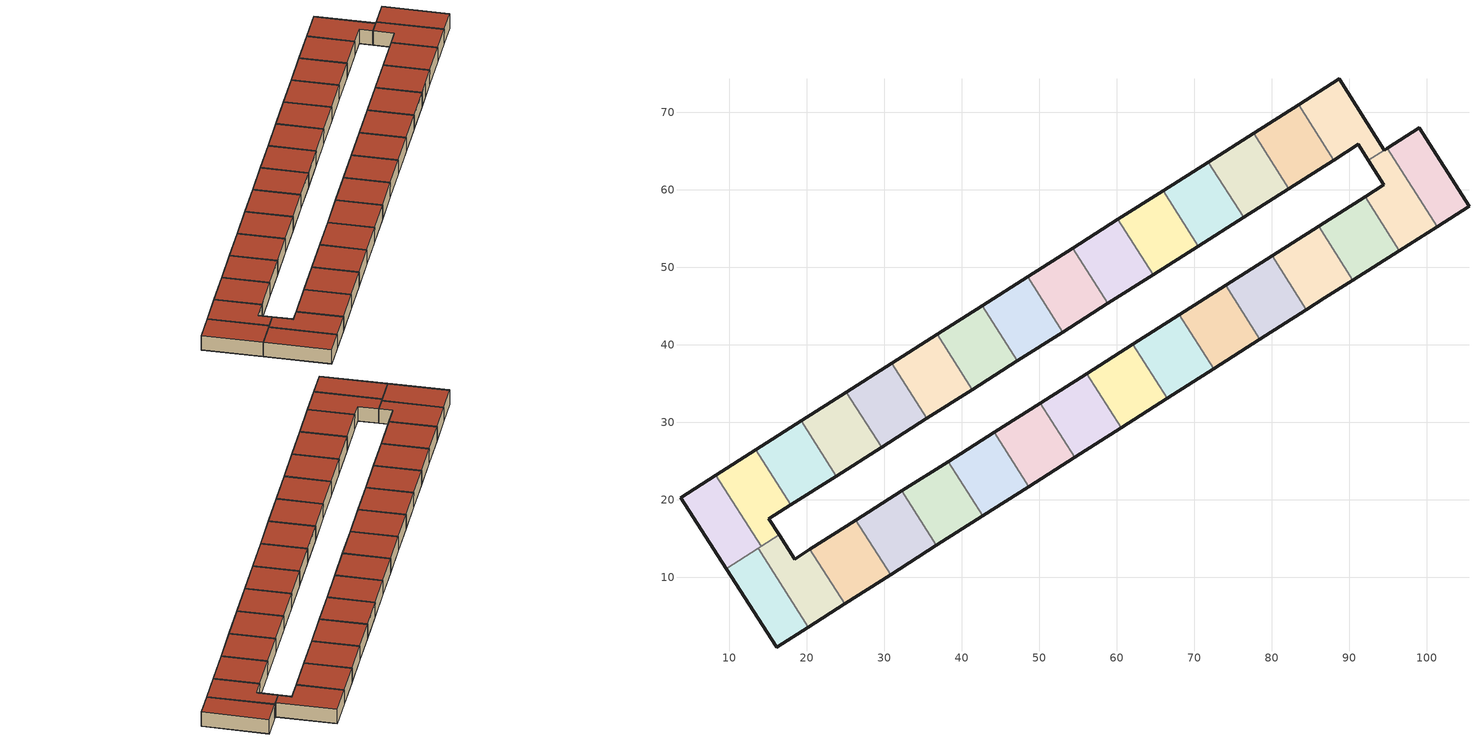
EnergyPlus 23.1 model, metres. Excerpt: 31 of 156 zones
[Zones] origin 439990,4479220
b56bda9013da5b2d_F4_dwelling_0
 floor to b56bda9013da5b2d_F3_dwelling_0 (EU_floor_Construction): 20.19,3.58 13.73,13.73 9.61,11.11 16.12,0.98 z12
 wall outside (EU_wall_Construction): 20.19,3.58 16.12,0.98 9.61,11.11 z12:15
 wall to b56bda9013da5b2d_F4_dwelling_1 (EU_wall_Construction): 13.73,13.73 20.19,3.58 z12:15
 wall to b56bda9013da5b2d_F4_dwelling_16 (EU_wall_Construction): 9.61,11.11 13.73,13.73 z12:15
 roof outside (EU_roof_Construction): 13.73,13.73 20.19,3.58 16.12,0.98 9.61,11.11 z15
b56bda9013da5b2d_F4_dwelling_1
 floor to b56bda9013da5b2d_F3_dwelling_1 (EU_floor_Construction): 24.89,6.58 20.43,13.59 18.46,12.34 16.45,15.45 13.73,13.73 20.19,3.58 z12
 wall outside (EU_wall_Construction): 24.89,6.58 20.19,3.58 / 16.45,15.45 18.46,12.34 20.43,13.59 z12:15
 wall to b56bda9013da5b2d_F4_dwelling_2 (EU_wall_Construction): 20.43,13.59 24.89,6.58 z12:15
 wall to b56bda9013da5b2d_F4_dwelling_17 (EU_wall_Construction): 14.12,13.97 16.45,15.45 z12:15
 wall to b56bda9013da5b2d_F4_dwelling_16 (EU_wall_Construction): 13.73,13.73 14.12,13.97 z12:15
 roof outside (EU_roof_Construction): 20.43,13.59 24.89,6.58 20.19,3.58 13.73,13.73 16.45,15.45 18.46,12.34 z15
b56bda9013da5b2d_F4_dwelling_10
 floor to b56bda9013da5b2d_F3_dwelling_10 (EU_floor_Construction): 78.48,40.71 74.07,47.66 68.08,43.86 72.5,36.9 z12
 wall outside (EU_wall_Construction): 68.08,43.86 74.07,47.66 / 78.48,40.71 72.5,36.9 z12:15
 wall to b56bda9013da5b2d_F4_dwelling_9 (EU_wall_Construction): 72.5,36.9 68.08,43.86 z12:15
 wall to b56bda9013da5b2d_F4_dwelling_11 (EU_wall_Construction): 74.07,47.66 78.48,40.71 z12:15
 roof outside (EU_roof_Construction): 74.07,47.66 78.48,40.71 72.5,36.9 68.08,43.86 z15
b56bda9013da5b2d_F4_dwelling_11
 floor to b56bda9013da5b2d_F3_dwelling_11 (EU_floor_Construction): 84.47,44.53 80.07,51.47 74.07,47.66 78.48,40.71 z12
 wall outside (EU_wall_Construction): 74.07,47.66 80.07,51.47 / 84.47,44.53 78.48,40.71 z12:15
 wall to b56bda9013da5b2d_F4_dwelling_12 (EU_wall_Construction): 80.07,51.47 84.47,44.53 z12:15
 roof outside (EU_roof_Construction): 80.07,51.47 84.47,44.53 78.48,40.71 74.07,47.66 z15
b56bda9013da5b2d_F4_dwelling_12
 floor to b56bda9013da5b2d_F3_dwelling_12 (EU_floor_Construction): 90.47,48.34 86.07,55.28 80.07,51.47 84.47,44.53 86.83,46.03 z12
 wall outside (EU_wall_Construction): 80.07,51.47 86.07,55.28 / 90.47,48.34 86.83,46.03 84.47,44.53 z12:15
 wall to b56bda9013da5b2d_F4_dwelling_13 (EU_wall_Construction): 86.07,55.28 90.47,48.34 z12:15
 roof outside (EU_roof_Construction): 86.07,55.28 90.47,48.34 86.83,46.03 84.47,44.53 80.07,51.47 z15
b56bda9013da5b2d_F4_dwelling_13
 floor to b56bda9013da5b2d_F3_dwelling_13 (EU_floor_Construction): 96.47,52.14 92.06,59.09 86.07,55.28 90.47,48.34 z12
 wall outside (EU_wall_Construction): 86.07,55.28 92.06,59.09 / 96.47,52.14 90.47,48.34 z12:15
 wall to b56bda9013da5b2d_F4_dwelling_14 (EU_wall_Construction): 92.06,59.09 96.47,52.14 z12:15
 roof outside (EU_roof_Construction): 92.06,59.09 96.47,52.14 90.47,48.34 86.07,55.28 z15
b56bda9013da5b2d_F4_dwelling_14
 floor adiabatic (EU_floor_Construction): 101.34,55.23 94.92,65.33 92.45,63.77 94.45,60.6 92.06,59.09 96.47,52.14 z12; 94.54,65.09 88.7,74.29 83.47,70.96 88.01,63.82 91.16,65.82 92.45,63.77 z12
 wall outside (EU_wall_Construction): 101.34,55.23 96.47,52.14 / 92.06,59.09 94.45,60.6 92.46,63.77 / 94.54,65.09 94.92,65.33 z12:15
 wall to b56bda9013da5b2d_F4_dwelling_15 (EU_wall_Construction): 94.92,65.33 101.34,55.23 z12:15
 wall to b56bda9013da5b2d_F4_dwelling_30 (EU_wall_Construction): 92.46,63.77 94.54,65.09 z12:15
 roof outside (EU_roof_Construction): 88.7,74.29 94.54,65.09 92.45,63.77 91.16,65.82 88.01,63.82 83.47,70.96 z15; 94.92,65.33 101.34,55.23 96.47,52.14 92.06,59.09 94.45,60.6 92.45,63.77 z15
b56bda9013da5b2d_F4_dwelling_15
 floor to b56bda9013da5b2d_F3_dwelling_15 (EU_floor_Construction): 105.45,57.83 99.05,67.96 94.92,65.33 101.34,55.23 z12
 wall outside (EU_wall_Construction): 94.92,65.33 99.05,67.96 105.45,57.83 101.34,55.23 z12:15
 roof outside (EU_roof_Construction): 99.05,67.96 105.45,57.83 101.34,55.23 94.92,65.33 z15
b56bda9013da5b2d_F4_dwelling_16
 floor to b56bda9013da5b2d_F3_dwelling_16 (EU_floor_Construction): 14.12,13.97 8.28,23.17 3.73,20.28 9.61,11.11 z12
 wall outside (EU_wall_Construction): 9.61,11.11 3.73,20.28 8.28,23.17 z12:15
 wall to b56bda9013da5b2d_F4_dwelling_17 (EU_wall_Construction): 8.28,23.17 14.12,13.97 z12:15
 roof outside (EU_roof_Construction): 8.28,23.17 14.12,13.97 9.61,11.11 3.73,20.28 z15
b56bda9013da5b2d_F4_dwelling_17
 floor to b56bda9013da5b2d_F3_dwelling_17 (EU_floor_Construction): 16.45,15.45 15.1,17.52 17.97,19.34 13.45,26.45 8.28,23.17 14.12,13.97 z12
 wall outside (EU_wall_Construction): 8.28,23.17 13.45,26.45 / 17.97,19.34 15.1,17.52 16.45,15.45 z12:15
 wall to b56bda9013da5b2d_F4_dwelling_18 (EU_wall_Construction): 13.45,26.45 17.97,19.34 z12:15
 roof outside (EU_roof_Construction): 13.45,26.45 17.97,19.34 15.1,17.52 16.45,15.45 14.12,13.97 8.28,23.17 z15
b56bda9013da5b2d_F4_dwelling_18
 floor to b56bda9013da5b2d_F3_dwelling_18 (EU_floor_Construction): 23.82,23.05 19.29,30.17 13.45,26.45 17.97,19.34 z12
 wall outside (EU_wall_Construction): 13.45,26.45 19.29,30.17 / 23.82,23.05 17.97,19.34 z12:15
 wall to b56bda9013da5b2d_F4_dwelling_19 (EU_wall_Construction): 19.29,30.17 23.82,23.05 z12:15
 roof outside (EU_roof_Construction): 19.29,30.17 23.82,23.05 17.97,19.34 13.45,26.45 z15
b56bda9013da5b2d_F4_dwelling_19
 floor to b56bda9013da5b2d_F3_dwelling_19 (EU_floor_Construction): 29.66,26.77 25.14,33.88 19.29,30.17 23.82,23.05 z12
 wall outside (EU_wall_Construction): 19.29,30.17 25.14,33.88 / 29.66,26.77 23.82,23.05 z12:15
 wall to b56bda9013da5b2d_F4_dwelling_20 (EU_wall_Construction): 25.14,33.88 29.66,26.77 z12:15
 roof outside (EU_roof_Construction): 25.14,33.88 29.66,26.77 23.82,23.05 19.29,30.17 z15
b56bda9013da5b2d_F4_dwelling_2
 floor to b56bda9013da5b2d_F3_dwelling_2 (EU_floor_Construction): 30.82,10.35 26.36,17.36 20.43,13.59 24.89,6.58 z12
 wall outside (EU_wall_Construction): 20.43,13.59 26.36,17.36 / 30.82,10.35 24.89,6.58 z12:15
 wall to b56bda9013da5b2d_F4_dwelling_3 (EU_wall_Construction): 26.36,17.36 30.82,10.35 z12:15
 roof outside (EU_roof_Construction): 26.36,17.36 30.82,10.35 24.89,6.58 20.43,13.59 z15
b56bda9013da5b2d_F4_dwelling_20
 floor to b56bda9013da5b2d_F3_dwelling_20 (EU_floor_Construction): 35.51,30.48 30.98,37.6 25.14,33.88 29.66,26.77 z12
 wall outside (EU_wall_Construction): 25.14,33.88 30.98,37.6 / 35.51,30.48 29.66,26.77 z12:15
 wall to b56bda9013da5b2d_F4_dwelling_21 (EU_wall_Construction): 30.98,37.6 35.51,30.48 z12:15
 roof outside (EU_roof_Construction): 30.98,37.6 35.51,30.48 29.66,26.77 25.14,33.88 z15
b56bda9013da5b2d_F4_dwelling_21
 floor to b56bda9013da5b2d_F3_dwelling_21 (EU_floor_Construction): 41.35,34.19 36.82,41.31 30.98,37.6 35.51,30.48 z12
 wall outside (EU_wall_Construction): 30.98,37.6 36.82,41.31 / 41.35,34.19 35.51,30.48 z12:15
 wall to b56bda9013da5b2d_F4_dwelling_22 (EU_wall_Construction): 36.82,41.31 41.35,34.19 z12:15
 roof outside (EU_roof_Construction): 36.82,41.31 41.35,34.19 35.51,30.48 30.98,37.6 z15
b56bda9013da5b2d_F4_dwelling_22
 floor to b56bda9013da5b2d_F3_dwelling_22 (EU_floor_Construction): 47.19,37.9 42.66,45.02 36.82,41.31 41.35,34.19 z12
 wall outside (EU_wall_Construction): 36.82,41.31 42.66,45.02 / 47.19,37.9 41.35,34.19 z12:15
 wall to b56bda9013da5b2d_F4_dwelling_23 (EU_wall_Construction): 42.66,45.02 47.19,37.9 z12:15
 roof outside (EU_roof_Construction): 42.66,45.02 47.19,37.9 41.35,34.19 36.82,41.31 z15
b56bda9013da5b2d_F4_dwelling_23
 floor to b56bda9013da5b2d_F3_dwelling_23 (EU_floor_Construction): 53.03,41.6 48.5,48.73 42.66,45.02 47.19,37.9 z12
 wall outside (EU_wall_Construction): 42.66,45.02 48.5,48.73 / 53.03,41.6 47.19,37.9 z12:15
 wall to b56bda9013da5b2d_F4_dwelling_24 (EU_wall_Construction): 48.5,48.73 53.03,41.6 z12:15
 roof outside (EU_roof_Construction): 48.5,48.73 53.03,41.6 47.19,37.9 42.66,45.02 z15
b56bda9013da5b2d_F4_dwelling_24
 floor to b56bda9013da5b2d_F3_dwelling_24 (EU_floor_Construction): 58.86,45.31 54.33,52.44 48.5,48.73 53.03,41.6 z12
 wall outside (EU_wall_Construction): 48.5,48.73 54.33,52.44 / 58.86,45.31 53.03,41.6 z12:15
 wall to b56bda9013da5b2d_F4_dwelling_25 (EU_wall_Construction): 54.33,52.44 58.87,45.31 z12:15
 roof outside (EU_roof_Construction): 54.33,52.44 58.86,45.31 53.03,41.6 48.5,48.73 z15
b56bda9013da5b2d_F4_dwelling_25
 floor to b56bda9013da5b2d_F3_dwelling_25 (EU_floor_Construction): 64.7,49.01 60.16,56.15 54.33,52.44 58.86,45.31 z12
 wall outside (EU_wall_Construction): 54.33,52.44 60.16,56.15 / 64.7,49.01 58.86,45.31 z12:15
 wall to b56bda9013da5b2d_F4_dwelling_26 (EU_wall_Construction): 60.16,56.15 64.7,49.01 z12:15
 roof outside (EU_roof_Construction): 60.16,56.15 64.7,49.01 58.86,45.31 54.33,52.44 z15
b56bda9013da5b2d_F4_dwelling_26
 floor to b56bda9013da5b2d_F3_dwelling_26 (EU_floor_Construction): 70.53,52.72 65.99,59.86 60.16,56.15 64.7,49.01 z12
 wall outside (EU_wall_Construction): 60.16,56.15 65.99,59.86 / 70.53,52.72 64.7,49.01 z12:15
 wall to b56bda9013da5b2d_F4_dwelling_27 (EU_wall_Construction): 65.99,59.86 70.53,52.72 z12:15
 roof outside (EU_roof_Construction): 65.99,59.86 70.53,52.72 64.7,49.01 60.16,56.15 z15
b56bda9013da5b2d_F4_dwelling_27
 floor to b56bda9013da5b2d_F3_dwelling_27 (EU_floor_Construction): 76.36,56.42 71.82,63.56 65.99,59.86 70.53,52.72 z12
 wall outside (EU_wall_Construction): 65.99,59.86 71.82,63.56 / 76.36,56.42 70.53,52.72 z12:15
 wall to b56bda9013da5b2d_F4_dwelling_28 (EU_wall_Construction): 71.82,63.56 76.36,56.42 z12:15
 roof outside (EU_roof_Construction): 71.82,63.56 76.36,56.42 70.53,52.72 65.99,59.86 z15
b56bda9013da5b2d_F4_dwelling_28
 floor to b56bda9013da5b2d_F3_dwelling_28 (EU_floor_Construction): 82.19,60.12 77.65,67.26 71.82,63.56 76.36,56.42 z12
 wall outside (EU_wall_Construction): 71.82,63.56 77.65,67.26 / 82.19,60.12 76.36,56.42 z12:15
 wall to b56bda9013da5b2d_F4_dwelling_29 (EU_wall_Construction): 77.65,67.26 82.19,60.12 z12:15
 roof outside (EU_roof_Construction): 77.65,67.26 82.19,60.12 76.36,56.42 71.82,63.56 z15
b56bda9013da5b2d_F4_dwelling_29
 floor to b56bda9013da5b2d_F3_dwelling_29 (EU_floor_Construction): 88.01,63.82 83.47,70.96 77.65,67.26 82.19,60.12 z12
 wall outside (EU_wall_Construction): 77.65,67.26 83.47,70.96 / 88.01,63.82 82.19,60.12 z12:15
 wall to b56bda9013da5b2d_F4_dwelling_30 (EU_wall_Construction): 83.47,70.96 88.01,63.82 z12:15
 roof outside (EU_roof_Construction): 83.47,70.96 88.01,63.82 82.19,60.12 77.65,67.26 z15
b56bda9013da5b2d_F4_dwelling_3
 floor to b56bda9013da5b2d_F3_dwelling_3 (EU_floor_Construction): 36.75,14.13 32.3,21.13 26.36,17.36 30.82,10.35 z12
 wall outside (EU_wall_Construction): 26.36,17.36 32.3,21.13 / 36.75,14.13 30.82,10.35 z12:15
 wall to b56bda9013da5b2d_F4_dwelling_4 (EU_wall_Construction): 32.3,21.13 36.75,14.13 z12:15
 roof outside (EU_roof_Construction): 32.3,21.13 36.75,14.13 30.82,10.35 26.36,17.36 z15
b56bda9013da5b2d_F4_dwelling_30
 floor to b56bda9013da5b2d_F3_dwelling_30 (EU_floor_Construction): 94.54,65.09 88.7,74.29 83.47,70.96 88.01,63.82 91.16,65.82 92.45,63.77 z12; 101.34,55.23 94.92,65.33 92.45,63.77 94.45,60.6 92.06,59.09 96.47,52.14 z12
 wall outside (EU_wall_Construction): 92.46,63.77 91.16,65.82 88.01,63.82 / 83.47,70.96 88.7,74.29 94.54,65.09 z12:15
 roof outside (EU_roof_Construction): 88.7,74.29 94.54,65.09 92.45,63.77 91.16,65.82 88.01,63.82 83.47,70.96 z15; 94.92,65.33 101.34,55.23 96.47,52.14 92.06,59.09 94.45,60.6 92.45,63.77 z15
b56bda9013da5b2d_F4_dwelling_4
 floor to b56bda9013da5b2d_F3_dwelling_4 (EU_floor_Construction): 42.69,17.91 38.25,24.91 32.3,21.13 36.75,14.13 z12
 wall outside (EU_wall_Construction): 32.3,21.13 38.25,24.91 / 42.69,17.91 36.75,14.13 z12:15
 wall to b56bda9013da5b2d_F4_dwelling_5 (EU_wall_Construction): 38.25,24.91 42.69,17.91 z12:15
 roof outside (EU_roof_Construction): 38.25,24.91 42.69,17.91 36.75,14.13 32.3,21.13 z15
b56bda9013da5b2d_F4_dwelling_5
 floor to b56bda9013da5b2d_F3_dwelling_5 (EU_floor_Construction): 48.64,21.7 44.2,28.69 38.25,24.91 42.69,17.91 z12
 wall outside (EU_wall_Construction): 38.25,24.91 44.2,28.69 / 48.64,21.7 42.69,17.91 z12:15
 wall to b56bda9013da5b2d_F4_dwelling_6 (EU_wall_Construction): 44.2,28.69 48.64,21.7 z12:15
 roof outside (EU_roof_Construction): 44.2,28.69 48.64,21.7 42.69,17.91 38.25,24.91 z15
b56bda9013da5b2d_F4_dwelling_6
 floor to b56bda9013da5b2d_F3_dwelling_6 (EU_floor_Construction): 54.59,25.5 50.16,32.47 44.2,28.69 48.64,21.7 z12
 wall outside (EU_wall_Construction): 44.2,28.69 50.16,32.47 / 54.59,25.5 48.64,21.7 z12:15
 wall to b56bda9013da5b2d_F4_dwelling_7 (EU_wall_Construction): 50.16,32.47 54.59,25.5 z12:15
 roof outside (EU_roof_Construction): 50.16,32.47 54.59,25.5 48.64,21.7 44.2,28.69 z15
b56bda9013da5b2d_F4_dwelling_7
 floor to b56bda9013da5b2d_F3_dwelling_7 (EU_floor_Construction): 60.56,29.29 56.13,36.26 50.16,32.47 54.59,25.5 z12
 wall outside (EU_wall_Construction): 50.16,32.47 56.13,36.26 / 60.56,29.29 54.59,25.5 z12:15
 wall to b56bda9013da5b2d_F4_dwelling_8 (EU_wall_Construction): 56.13,36.26 60.56,29.29 z12:15
 roof outside (EU_roof_Construction): 56.13,36.26 60.56,29.29 54.59,25.5 50.16,32.47 z15
b56bda9013da5b2d_F4_dwelling_8
 floor to b56bda9013da5b2d_F3_dwelling_8 (EU_floor_Construction): 66.52,33.1 62.1,40.06 56.13,36.26 60.56,29.29 z12
 wall outside (EU_wall_Construction): 56.13,36.26 62.1,40.06 / 66.53,33.1 60.56,29.29 z12:15
 wall to b56bda9013da5b2d_F4_dwelling_9 (EU_wall_Construction): 62.1,40.06 66.53,33.1 z12:15
 roof outside (EU_roof_Construction): 62.1,40.06 66.53,33.1 60.56,29.29 56.13,36.26 z15
b56bda9013da5b2d_F4_dwelling_9
 floor to b56bda9013da5b2d_F3_dwelling_9 (EU_floor_Construction): 72.5,36.9 68.08,43.86 62.1,40.06 66.52,33.1 z12
 wall outside (EU_wall_Construction): 62.1,40.06 68.08,43.86 / 72.5,36.9 66.53,33.1 z12:15
 roof outside (EU_roof_Construction): 68.08,43.86 72.5,36.9 66.53,33.1 62.1,40.06 z15
[Building]
EU S2 Campaign: North Axis=0; Terrain=City; Solar Distribution=FullExterior
[Site:Location]
Madrid: Latitude=40.5; Longitude=-3.5; Time Zone=1; Elevation=609
[SizingPeriod:WeatherFileDays]
AnnualSizingPeriod: Begin Month=1; Begin Day of Month=1; End Month=12; End Day of Month=31; Day of Week for Start Day=Monday; Use Weather File Daylight Saving Period=No; Use Weather File Rain and Snow Indicators=No
[MATERIAL]
EU_InternalMass_Material: Roughness=MediumRough; Thickness=0.1; Conductivity=1; Density=1800; Specific Heat=900; Thermal Absorptance=0.9; Solar Absorptance=0.7; Visible Absorptance=0.7
[MATERIAL:NOMASS] Roughness=MediumRough; Thermal Absorptance=0.9; Solar Absorptance=0.7; Visible Absorptance=0.7
Name | Thermal Resistance
EU_wall_NoMass | 0.609216
EU_roof_NoMass | 0.513268
EU_floor_NoMass | 0.568163
[CONSTRUCTION]
EU_wall_Construction: EU_wall_NoMass
EU_roof_Construction: EU_roof_NoMass
EU_floor_Construction: EU_floor_NoMass
EU_InternalMass_Construction: EU_InternalMass_Material
[ZONE] Type=1; Multiplier=1; Ceiling Height=autocalculate; Floor Area=autocalculate; Part of Total Floor Area=Yes
Name | Volume
b56bda9013da5b2d_F4_dwelling_0; b56bda9013da5b2d_F4_dwelling_25 | 175.195
b56bda9013da5b2d_F4_dwelling_1 | 175.227
b56bda9013da5b2d_F4_dwelling_10 | 175.218
b56bda9013da5b2d_F4_dwelling_11 | 175.216
b56bda9013da5b2d_F4_dwelling_12 | 175.201
b56bda9013da5b2d_F4_dwelling_13 | 175.232
b56bda9013da5b2d_F4_dwelling_14; b56bda9013da5b2d_F4_dwelling_30 | 350.438
b56bda9013da5b2d_F4_dwelling_15 | 175.203
b56bda9013da5b2d_F4_dwelling_16 | 175.2
b56bda9013da5b2d_F4_dwelling_17; b56bda9013da5b2d_F4_dwelling_20 | 175.209
b56bda9013da5b2d_F4_dwelling_18; b56bda9013da5b2d_F4_dwelling_7 | 175.188
b56bda9013da5b2d_F4_dwelling_19 | 175.198
b56bda9013da5b2d_F4_dwelling_2; b56bda9013da5b2d_F4_dwelling_22; b56bda9013da5b2d_F4_dwelling_3 | 175.204
b56bda9013da5b2d_F4_dwelling_21 | 175.213
b56bda9013da5b2d_F4_dwelling_23 | 175.212
b56bda9013da5b2d_F4_dwelling_24; b56bda9013da5b2d_F4_dwelling_29 | 175.214
b56bda9013da5b2d_F4_dwelling_26 | 175.234
b56bda9013da5b2d_F4_dwelling_27; b56bda9013da5b2d_F4_dwelling_28 | 175.208
b56bda9013da5b2d_F4_dwelling_4 | 175.205
b56bda9013da5b2d_F4_dwelling_5 | 175.238
b56bda9013da5b2d_F4_dwelling_6 | 175.22
b56bda9013da5b2d_F4_dwelling_8 | 175.239
b56bda9013da5b2d_F4_dwelling_9 | 175.202
[INTERNALMASS] Construction=EU_InternalMass_Construction
Name | Zone or ZoneList | Surface Area
b56bda9013da5b2d_F4_dwelling_0_EU_InternalMass | b56bda9013da5b2d_F4_dwelling_0 | 58.3983
b56bda9013da5b2d_F4_dwelling_1_EU_InternalMass | b56bda9013da5b2d_F4_dwelling_1 | 58.4092
b56bda9013da5b2d_F4_dwelling_2_EU_InternalMass | b56bda9013da5b2d_F4_dwelling_2 | 58.4014
b56bda9013da5b2d_F4_dwelling_3_EU_InternalMass | b56bda9013da5b2d_F4_dwelling_3 | 58.4013
b56bda9013da5b2d_F4_dwelling_4_EU_InternalMass | b56bda9013da5b2d_F4_dwelling_4 | 58.4017
b56bda9013da5b2d_F4_dwelling_5_EU_InternalMass | b56bda9013da5b2d_F4_dwelling_5 | 58.4126
b56bda9013da5b2d_F4_dwelling_6_EU_InternalMass | b56bda9013da5b2d_F4_dwelling_6 | 58.4066
b56bda9013da5b2d_F4_dwelling_7_EU_InternalMass | b56bda9013da5b2d_F4_dwelling_7 | 58.396
b56bda9013da5b2d_F4_dwelling_8_EU_InternalMass | b56bda9013da5b2d_F4_dwelling_8 | 58.4132
b56bda9013da5b2d_F4_dwelling_9_EU_InternalMass | b56bda9013da5b2d_F4_dwelling_9 | 58.4006
b56bda9013da5b2d_F4_dwelling_10_EU_InternalMass | b56bda9013da5b2d_F4_dwelling_10 | 58.4062
b56bda9013da5b2d_F4_dwelling_11_EU_InternalMass | b56bda9013da5b2d_F4_dwelling_11 | 58.4054
b56bda9013da5b2d_F4_dwelling_12_EU_InternalMass | b56bda9013da5b2d_F4_dwelling_12 | 58.4005
b56bda9013da5b2d_F4_dwelling_13_EU_InternalMass | b56bda9013da5b2d_F4_dwelling_13 | 58.4108
b56bda9013da5b2d_F4_dwelling_14_EU_InternalMass | b56bda9013da5b2d_F4_dwelling_14 | 58.4095
b56bda9013da5b2d_F4_dwelling_15_EU_InternalMass | b56bda9013da5b2d_F4_dwelling_15 | 58.401
b56bda9013da5b2d_F4_dwelling_16_EU_InternalMass | b56bda9013da5b2d_F4_dwelling_16 | 62.2978
b56bda9013da5b2d_F4_dwelling_17_EU_InternalMass | b56bda9013da5b2d_F4_dwelling_17 | 62.294
b56bda9013da5b2d_F4_dwelling_18_EU_InternalMass | b56bda9013da5b2d_F4_dwelling_18 | 62.2916
b56bda9013da5b2d_F4_dwelling_19_EU_InternalMass | b56bda9013da5b2d_F4_dwelling_19 | 62.2994
b56bda9013da5b2d_F4_dwelling_20_EU_InternalMass | b56bda9013da5b2d_F4_dwelling_20 | 62.3019
b56bda9013da5b2d_F4_dwelling_21_EU_InternalMass | b56bda9013da5b2d_F4_dwelling_21 | 62.2973
b56bda9013da5b2d_F4_dwelling_22_EU_InternalMass | b56bda9013da5b2d_F4_dwelling_22 | 62.295
b56bda9013da5b2d_F4_dwelling_23_EU_InternalMass | b56bda9013da5b2d_F4_dwelling_23 | 62.3044
b56bda9013da5b2d_F4_dwelling_24_EU_InternalMass | b56bda9013da5b2d_F4_dwelling_24 | 62.2896
b56bda9013da5b2d_F4_dwelling_25_EU_InternalMass | b56bda9013da5b2d_F4_dwelling_25 | 62.2981
b56bda9013da5b2d_F4_dwelling_26_EU_InternalMass | b56bda9013da5b2d_F4_dwelling_26 | 62.2934
b56bda9013da5b2d_F4_dwelling_27_EU_InternalMass | b56bda9013da5b2d_F4_dwelling_27 | 62.2966
b56bda9013da5b2d_F4_dwelling_28_EU_InternalMass | b56bda9013da5b2d_F4_dwelling_28 | 62.2988
b56bda9013da5b2d_F4_dwelling_29_EU_InternalMass | b56bda9013da5b2d_F4_dwelling_29 | 62.2911
b56bda9013da5b2d_F4_dwelling_30_EU_InternalMass | b56bda9013da5b2d_F4_dwelling_30 | 62.2975
[OTHEREQUIPMENT] Fuel Type=Electricity; Design Level Calculation Method=Watts/Area; Power per Zone Floor Area=1; Fraction Latent=0; Fraction Radiant=0; Fraction Lost=0; Carbon Dioxide Generation Rate=0; EndUse Subcategory=EU_Step8_InternalGains
Name | Zone or ZoneList or Space or SpaceList | Schedule
EU_Step8_InternalGain_b56bda9013da5b2d_F4_dwelling_0_f000 | b56bda9013da5b2d_F4_dwelling_0 | EU_Step8_GainSchedule_b56bda9013da5b2d_F4_dwelling_0_f000
EU_Step8_InternalGain_b56bda9013da5b2d_F4_dwelling_1_f000 | b56bda9013da5b2d_F4_dwelling_1 | EU_Step8_GainSchedule_b56bda9013da5b2d_F4_dwelling_1_f000
EU_Step8_InternalGain_b56bda9013da5b2d_F4_dwelling_2_f000 | b56bda9013da5b2d_F4_dwelling_2 | EU_Step8_GainSchedule_b56bda9013da5b2d_F4_dwelling_2_f000
EU_Step8_InternalGain_b56bda9013da5b2d_F4_dwelling_3_f000 | b56bda9013da5b2d_F4_dwelling_3 | EU_Step8_GainSchedule_b56bda9013da5b2d_F4_dwelling_3_f000
EU_Step8_InternalGain_b56bda9013da5b2d_F4_dwelling_4_f000 | b56bda9013da5b2d_F4_dwelling_4 | EU_Step8_GainSchedule_b56bda9013da5b2d_F4_dwelling_4_f000
EU_Step8_InternalGain_b56bda9013da5b2d_F4_dwelling_5_f000 | b56bda9013da5b2d_F4_dwelling_5 | EU_Step8_GainSchedule_b56bda9013da5b2d_F4_dwelling_5_f000
EU_Step8_InternalGain_b56bda9013da5b2d_F4_dwelling_6_f000 | b56bda9013da5b2d_F4_dwelling_6 | EU_Step8_GainSchedule_b56bda9013da5b2d_F4_dwelling_6_f000
EU_Step8_InternalGain_b56bda9013da5b2d_F4_dwelling_7_f000 | b56bda9013da5b2d_F4_dwelling_7 | EU_Step8_GainSchedule_b56bda9013da5b2d_F4_dwelling_7_f000
EU_Step8_InternalGain_b56bda9013da5b2d_F4_dwelling_8_f000 | b56bda9013da5b2d_F4_dwelling_8 | EU_Step8_GainSchedule_b56bda9013da5b2d_F4_dwelling_8_f000
EU_Step8_InternalGain_b56bda9013da5b2d_F4_dwelling_9_f000 | b56bda9013da5b2d_F4_dwelling_9 | EU_Step8_GainSchedule_b56bda9013da5b2d_F4_dwelling_9_f000
EU_Step8_InternalGain_b56bda9013da5b2d_F4_dwelling_10_f000 | b56bda9013da5b2d_F4_dwelling_10 | EU_Step8_GainSchedule_b56bda9013da5b2d_F4_dwelling_10_f000
EU_Step8_InternalGain_b56bda9013da5b2d_F4_dwelling_11_f000 | b56bda9013da5b2d_F4_dwelling_11 | EU_Step8_GainSchedule_b56bda9013da5b2d_F4_dwelling_11_f000
EU_Step8_InternalGain_b56bda9013da5b2d_F4_dwelling_12_f000 | b56bda9013da5b2d_F4_dwelling_12 | EU_Step8_GainSchedule_b56bda9013da5b2d_F4_dwelling_12_f000
EU_Step8_InternalGain_b56bda9013da5b2d_F4_dwelling_13_f000 | b56bda9013da5b2d_F4_dwelling_13 | EU_Step8_GainSchedule_b56bda9013da5b2d_F4_dwelling_13_f000
EU_Step8_InternalGain_b56bda9013da5b2d_F4_dwelling_14_f000 | b56bda9013da5b2d_F4_dwelling_14 | EU_Step8_GainSchedule_b56bda9013da5b2d_F4_dwelling_14_f000
EU_Step8_InternalGain_b56bda9013da5b2d_F4_dwelling_15_f000 | b56bda9013da5b2d_F4_dwelling_15 | EU_Step8_GainSchedule_b56bda9013da5b2d_F4_dwelling_15_f000
EU_Step8_InternalGain_b56bda9013da5b2d_F4_dwelling_16_f000 | b56bda9013da5b2d_F4_dwelling_16 | EU_Step8_GainSchedule_b56bda9013da5b2d_F4_dwelling_16_f000
EU_Step8_InternalGain_b56bda9013da5b2d_F4_dwelling_17_f000 | b56bda9013da5b2d_F4_dwelling_17 | EU_Step8_GainSchedule_b56bda9013da5b2d_F4_dwelling_17_f000
EU_Step8_InternalGain_b56bda9013da5b2d_F4_dwelling_18_f000 | b56bda9013da5b2d_F4_dwelling_18 | EU_Step8_GainSchedule_b56bda9013da5b2d_F4_dwelling_18_f000
EU_Step8_InternalGain_b56bda9013da5b2d_F4_dwelling_19_f000 | b56bda9013da5b2d_F4_dwelling_19 | EU_Step8_GainSchedule_b56bda9013da5b2d_F4_dwelling_19_f000
EU_Step8_InternalGain_b56bda9013da5b2d_F4_dwelling_20_f000 | b56bda9013da5b2d_F4_dwelling_20 | EU_Step8_GainSchedule_b56bda9013da5b2d_F4_dwelling_20_f000
EU_Step8_InternalGain_b56bda9013da5b2d_F4_dwelling_21_f000 | b56bda9013da5b2d_F4_dwelling_21 | EU_Step8_GainSchedule_b56bda9013da5b2d_F4_dwelling_21_f000
EU_Step8_InternalGain_b56bda9013da5b2d_F4_dwelling_22_f000 | b56bda9013da5b2d_F4_dwelling_22 | EU_Step8_GainSchedule_b56bda9013da5b2d_F4_dwelling_22_f000
EU_Step8_InternalGain_b56bda9013da5b2d_F4_dwelling_23_f000 | b56bda9013da5b2d_F4_dwelling_23 | EU_Step8_GainSchedule_b56bda9013da5b2d_F4_dwelling_23_f000
EU_Step8_InternalGain_b56bda9013da5b2d_F4_dwelling_24_f000 | b56bda9013da5b2d_F4_dwelling_24 | EU_Step8_GainSchedule_b56bda9013da5b2d_F4_dwelling_24_f000
EU_Step8_InternalGain_b56bda9013da5b2d_F4_dwelling_25_f000 | b56bda9013da5b2d_F4_dwelling_25 | EU_Step8_GainSchedule_b56bda9013da5b2d_F4_dwelling_25_f000
EU_Step8_InternalGain_b56bda9013da5b2d_F4_dwelling_26_f000 | b56bda9013da5b2d_F4_dwelling_26 | EU_Step8_GainSchedule_b56bda9013da5b2d_F4_dwelling_26_f000
EU_Step8_InternalGain_b56bda9013da5b2d_F4_dwelling_27_f000 | b56bda9013da5b2d_F4_dwelling_27 | EU_Step8_GainSchedule_b56bda9013da5b2d_F4_dwelling_27_f000
EU_Step8_InternalGain_b56bda9013da5b2d_F4_dwelling_28_f000 | b56bda9013da5b2d_F4_dwelling_28 | EU_Step8_GainSchedule_b56bda9013da5b2d_F4_dwelling_28_f000
EU_Step8_InternalGain_b56bda9013da5b2d_F4_dwelling_29_f000 | b56bda9013da5b2d_F4_dwelling_29 | EU_Step8_GainSchedule_b56bda9013da5b2d_F4_dwelling_29_f000
EU_Step8_InternalGain_b56bda9013da5b2d_F4_dwelling_30_f000 | b56bda9013da5b2d_F4_dwelling_30 | EU_Step8_GainSchedule_b56bda9013da5b2d_F4_dwelling_30_f000
[ZONEVENTILATION:DESIGNFLOWRATE] Schedule=EU_AlwaysOn; Design Flow Rate Calculation Method=AirChanges/Hour; Air Changes per Hour=0.752966; Ventilation Type=Natural; Fan Pressure Rise=0; Fan Total Efficiency=1; Constant Term Coefficient=1; Temperature Term Coefficient=0; Velocity Term Coefficient=0; Velocity Squared Term Coefficient=0; Minimum Indoor Temperature=-100; Maximum Indoor Temperature=100; Delta Temperature=-100; Minimum Outdoor Temperature=-100; Maximum Outdoor Temperature=100; Maximum Wind Speed=40
Name | Zone or ZoneList or Space or SpaceList
EU_ConstantAir_b56bda9013da5b2d_F4_dwelling_0 | b56bda9013da5b2d_F4_dwelling_0
EU_ConstantAir_b56bda9013da5b2d_F4_dwelling_1 | b56bda9013da5b2d_F4_dwelling_1
EU_ConstantAir_b56bda9013da5b2d_F4_dwelling_2 | b56bda9013da5b2d_F4_dwelling_2
EU_ConstantAir_b56bda9013da5b2d_F4_dwelling_3 | b56bda9013da5b2d_F4_dwelling_3
EU_ConstantAir_b56bda9013da5b2d_F4_dwelling_4 | b56bda9013da5b2d_F4_dwelling_4
EU_ConstantAir_b56bda9013da5b2d_F4_dwelling_5 | b56bda9013da5b2d_F4_dwelling_5
EU_ConstantAir_b56bda9013da5b2d_F4_dwelling_6 | b56bda9013da5b2d_F4_dwelling_6
EU_ConstantAir_b56bda9013da5b2d_F4_dwelling_7 | b56bda9013da5b2d_F4_dwelling_7
EU_ConstantAir_b56bda9013da5b2d_F4_dwelling_8 | b56bda9013da5b2d_F4_dwelling_8
EU_ConstantAir_b56bda9013da5b2d_F4_dwelling_9 | b56bda9013da5b2d_F4_dwelling_9
EU_ConstantAir_b56bda9013da5b2d_F4_dwelling_10 | b56bda9013da5b2d_F4_dwelling_10
EU_ConstantAir_b56bda9013da5b2d_F4_dwelling_11 | b56bda9013da5b2d_F4_dwelling_11
EU_ConstantAir_b56bda9013da5b2d_F4_dwelling_12 | b56bda9013da5b2d_F4_dwelling_12
EU_ConstantAir_b56bda9013da5b2d_F4_dwelling_13 | b56bda9013da5b2d_F4_dwelling_13
EU_ConstantAir_b56bda9013da5b2d_F4_dwelling_14 | b56bda9013da5b2d_F4_dwelling_14
EU_ConstantAir_b56bda9013da5b2d_F4_dwelling_15 | b56bda9013da5b2d_F4_dwelling_15
EU_ConstantAir_b56bda9013da5b2d_F4_dwelling_16 | b56bda9013da5b2d_F4_dwelling_16
EU_ConstantAir_b56bda9013da5b2d_F4_dwelling_17 | b56bda9013da5b2d_F4_dwelling_17
EU_ConstantAir_b56bda9013da5b2d_F4_dwelling_18 | b56bda9013da5b2d_F4_dwelling_18
EU_ConstantAir_b56bda9013da5b2d_F4_dwelling_19 | b56bda9013da5b2d_F4_dwelling_19
EU_ConstantAir_b56bda9013da5b2d_F4_dwelling_20 | b56bda9013da5b2d_F4_dwelling_20
EU_ConstantAir_b56bda9013da5b2d_F4_dwelling_21 | b56bda9013da5b2d_F4_dwelling_21
EU_ConstantAir_b56bda9013da5b2d_F4_dwelling_22 | b56bda9013da5b2d_F4_dwelling_22
EU_ConstantAir_b56bda9013da5b2d_F4_dwelling_23 | b56bda9013da5b2d_F4_dwelling_23
EU_ConstantAir_b56bda9013da5b2d_F4_dwelling_24 | b56bda9013da5b2d_F4_dwelling_24
EU_ConstantAir_b56bda9013da5b2d_F4_dwelling_25 | b56bda9013da5b2d_F4_dwelling_25
EU_ConstantAir_b56bda9013da5b2d_F4_dwelling_26 | b56bda9013da5b2d_F4_dwelling_26
EU_ConstantAir_b56bda9013da5b2d_F4_dwelling_27 | b56bda9013da5b2d_F4_dwelling_27
EU_ConstantAir_b56bda9013da5b2d_F4_dwelling_28 | b56bda9013da5b2d_F4_dwelling_28
EU_ConstantAir_b56bda9013da5b2d_F4_dwelling_29 | b56bda9013da5b2d_F4_dwelling_29
EU_ConstantAir_b56bda9013da5b2d_F4_dwelling_30 | b56bda9013da5b2d_F4_dwelling_30
[HVACTEMPLATE:ZONE:IDEALLOADSAIRSYSTEM] System Availability Schedule=EU_AlwaysOn; Maximum Heating Supply Air Temperature=50; Minimum Cooling Supply Air Temperature=13; Maximum Heating Supply Air Humidity Ratio=0.0156; Minimum Cooling Supply Air Humidity Ratio=0.0077; Heating Limit=NoLimit; Cooling Limit=NoLimit; Heating Availability Schedule=EU_AlwaysOn; Cooling Availability Schedule=EU_CoolingOff; Dehumidification Control Type=ConstantSensibleHeatRatio; Cooling Sensible Heat Ratio=0.7; Dehumidification Setpoint=60; Humidification Control Type=None; Humidification Setpoint=30; Outdoor Air Method=None; Outdoor Air Flow Rate per Person=0.00944; Outdoor Air Flow Rate per Zone Floor Area=0; Outdoor Air Flow Rate per Zone=0; Demand Controlled Ventilation Type=None; Outdoor Air Economizer Type=NoEconomizer; Heat Recovery Type=None; Sensible Heat Recovery Effectiveness=0.7; Latent Heat Recovery Effectiveness=0.65
Name | Template Thermostat
b56bda9013da5b2d_F4_dwelling_0 | EU_HeatOnly_b56bda9013da5b2d_F4_dwelling_0
b56bda9013da5b2d_F4_dwelling_1 | EU_HeatOnly_b56bda9013da5b2d_F4_dwelling_1
b56bda9013da5b2d_F4_dwelling_2 | EU_HeatOnly_b56bda9013da5b2d_F4_dwelling_2
b56bda9013da5b2d_F4_dwelling_3 | EU_HeatOnly_b56bda9013da5b2d_F4_dwelling_3
b56bda9013da5b2d_F4_dwelling_4 | EU_HeatOnly_b56bda9013da5b2d_F4_dwelling_4
b56bda9013da5b2d_F4_dwelling_5 | EU_HeatOnly_b56bda9013da5b2d_F4_dwelling_5
b56bda9013da5b2d_F4_dwelling_6 | EU_HeatOnly_b56bda9013da5b2d_F4_dwelling_6
b56bda9013da5b2d_F4_dwelling_7 | EU_HeatOnly_b56bda9013da5b2d_F4_dwelling_7
b56bda9013da5b2d_F4_dwelling_8 | EU_HeatOnly_b56bda9013da5b2d_F4_dwelling_8
b56bda9013da5b2d_F4_dwelling_9 | EU_HeatOnly_b56bda9013da5b2d_F4_dwelling_9
b56bda9013da5b2d_F4_dwelling_10 | EU_HeatOnly_b56bda9013da5b2d_F4_dwelling_10
b56bda9013da5b2d_F4_dwelling_11 | EU_HeatOnly_b56bda9013da5b2d_F4_dwelling_11
b56bda9013da5b2d_F4_dwelling_12 | EU_HeatOnly_b56bda9013da5b2d_F4_dwelling_12
b56bda9013da5b2d_F4_dwelling_13 | EU_HeatOnly_b56bda9013da5b2d_F4_dwelling_13
b56bda9013da5b2d_F4_dwelling_14 | EU_HeatOnly_b56bda9013da5b2d_F4_dwelling_14
b56bda9013da5b2d_F4_dwelling_15 | EU_HeatOnly_b56bda9013da5b2d_F4_dwelling_15
b56bda9013da5b2d_F4_dwelling_16 | EU_HeatOnly_b56bda9013da5b2d_F4_dwelling_16
b56bda9013da5b2d_F4_dwelling_17 | EU_HeatOnly_b56bda9013da5b2d_F4_dwelling_17
b56bda9013da5b2d_F4_dwelling_18 | EU_HeatOnly_b56bda9013da5b2d_F4_dwelling_18
b56bda9013da5b2d_F4_dwelling_19 | EU_HeatOnly_b56bda9013da5b2d_F4_dwelling_19
b56bda9013da5b2d_F4_dwelling_20 | EU_HeatOnly_b56bda9013da5b2d_F4_dwelling_20
b56bda9013da5b2d_F4_dwelling_21 | EU_HeatOnly_b56bda9013da5b2d_F4_dwelling_21
b56bda9013da5b2d_F4_dwelling_22 | EU_HeatOnly_b56bda9013da5b2d_F4_dwelling_22
b56bda9013da5b2d_F4_dwelling_23 | EU_HeatOnly_b56bda9013da5b2d_F4_dwelling_23
b56bda9013da5b2d_F4_dwelling_24 | EU_HeatOnly_b56bda9013da5b2d_F4_dwelling_24
b56bda9013da5b2d_F4_dwelling_25 | EU_HeatOnly_b56bda9013da5b2d_F4_dwelling_25
b56bda9013da5b2d_F4_dwelling_26 | EU_HeatOnly_b56bda9013da5b2d_F4_dwelling_26
b56bda9013da5b2d_F4_dwelling_27 | EU_HeatOnly_b56bda9013da5b2d_F4_dwelling_27
b56bda9013da5b2d_F4_dwelling_28 | EU_HeatOnly_b56bda9013da5b2d_F4_dwelling_28
b56bda9013da5b2d_F4_dwelling_29 | EU_HeatOnly_b56bda9013da5b2d_F4_dwelling_29
b56bda9013da5b2d_F4_dwelling_30 | EU_HeatOnly_b56bda9013da5b2d_F4_dwelling_30
[SIZING:ZONE] Zone Cooling Design Supply Air Temperature Input Method=SupplyAirTemperature; Zone Cooling Design Supply Air Temperature=13; Zone Heating Design Supply Air Temperature Input Method=SupplyAirTemperature; Zone Heating Design Supply Air Temperature=50; Zone Cooling Design Supply Air Humidity Ratio=0.008; Zone Heating Design Supply Air Humidity Ratio=0.008; Cooling Design Air Flow Method=DesignDay; Cooling Design Air Flow Rate=0; Cooling Minimum Air Flow per Zone Floor Area=0.000762; Cooling Minimum Air Flow=0; Cooling Minimum Air Flow Fraction=0.2; Heating Design Air Flow Method=DesignDay; Heating Design Air Flow Rate=0; Heating Maximum Air Flow per Zone Floor Area=0.002032; Heating Maximum Air Flow=0.141576; Heating Maximum Air Flow Fraction=0.3; Account for Dedicated Outdoor Air System=No; Dedicated Outdoor Air System Control Strategy=NeutralSupplyAir; Dedicated Outdoor Air Low Setpoint Temperature for Design=autosize; Dedicated Outdoor Air High Setpoint Temperature for Design=autosize; Zone Load Sizing Method=Sensible Load Only No Latent Load; Zone Latent Cooling Design Supply Air Humidity Ratio Input Method=HumidityRatioDifference; Zone Cooling Design Supply Air Humidity Ratio Difference=0.005; Zone Latent Heating Design Supply Air Humidity Ratio Input Method=HumidityRatioDifference; Zone Humidification Design Supply Air Humidity Ratio Difference=0.005
b56bda9013da5b2d_F4_dwelling_0; b56bda9013da5b2d_F4_dwelling_1; b56bda9013da5b2d_F4_dwelling_2; b56bda9013da5b2d_F4_dwelling_3; b56bda9013da5b2d_F4_dwelling_4; b56bda9013da5b2d_F4_dwelling_5; b56bda9013da5b2d_F4_dwelling_6; b56bda9013da5b2d_F4_dwelling_7; b56bda9013da5b2d_F4_dwelling_8; b56bda9013da5b2d_F4_dwelling_9; b56bda9013da5b2d_F4_dwelling_10; b56bda9013da5b2d_F4_dwelling_11; b56bda9013da5b2d_F4_dwelling_12; b56bda9013da5b2d_F4_dwelling_13; b56bda9013da5b2d_F4_dwelling_14; b56bda9013da5b2d_F4_dwelling_15; b56bda9013da5b2d_F4_dwelling_16; b56bda9013da5b2d_F4_dwelling_17; b56bda9013da5b2d_F4_dwelling_18; b56bda9013da5b2d_F4_dwelling_19; b56bda9013da5b2d_F4_dwelling_20; b56bda9013da5b2d_F4_dwelling_21; b56bda9013da5b2d_F4_dwelling_22; b56bda9013da5b2d_F4_dwelling_23; b56bda9013da5b2d_F4_dwelling_24; b56bda9013da5b2d_F4_dwelling_25; b56bda9013da5b2d_F4_dwelling_26; b56bda9013da5b2d_F4_dwelling_27; b56bda9013da5b2d_F4_dwelling_28; b56bda9013da5b2d_F4_dwelling_29; b56bda9013da5b2d_F4_dwelling_30
[SCHEDULE:CONSTANT]
Name | Hourly Value
EU_AlwaysOn | 1
EU_CoolingOff | 0
[SCHEDULE:FILE] Column Number=1; Rows to Skip at Top=0; Number of Hours of Data=8760; Column Separator=Comma; Interpolate to Timestep=No; Minutes per Item=60; Adjust Schedule for Daylight Savings=Yes
Name | File
EU_Step8_GainSchedule_b56bda9013da5b2d_F4_dwelling_0_f000 | ../../schedules/b56bda9013da5b2d/b56bda9013da5b2d_F4_dwelling_0_f000_gain.csv
EU_Step8_GainSchedule_b56bda9013da5b2d_F4_dwelling_1_f000 | ../../schedules/b56bda9013da5b2d/b56bda9013da5b2d_F4_dwelling_1_f000_gain.csv
EU_Step8_GainSchedule_b56bda9013da5b2d_F4_dwelling_2_f000 | ../../schedules/b56bda9013da5b2d/b56bda9013da5b2d_F4_dwelling_2_f000_gain.csv
EU_Step8_GainSchedule_b56bda9013da5b2d_F4_dwelling_3_f000 | ../../schedules/b56bda9013da5b2d/b56bda9013da5b2d_F4_dwelling_3_f000_gain.csv
EU_Step8_GainSchedule_b56bda9013da5b2d_F4_dwelling_4_f000 | ../../schedules/b56bda9013da5b2d/b56bda9013da5b2d_F4_dwelling_4_f000_gain.csv
EU_Step8_GainSchedule_b56bda9013da5b2d_F4_dwelling_5_f000 | ../../schedules/b56bda9013da5b2d/b56bda9013da5b2d_F4_dwelling_5_f000_gain.csv
EU_Step8_GainSchedule_b56bda9013da5b2d_F4_dwelling_6_f000 | ../../schedules/b56bda9013da5b2d/b56bda9013da5b2d_F4_dwelling_6_f000_gain.csv
EU_Step8_GainSchedule_b56bda9013da5b2d_F4_dwelling_7_f000 | ../../schedules/b56bda9013da5b2d/b56bda9013da5b2d_F4_dwelling_7_f000_gain.csv
EU_Step8_GainSchedule_b56bda9013da5b2d_F4_dwelling_8_f000 | ../../schedules/b56bda9013da5b2d/b56bda9013da5b2d_F4_dwelling_8_f000_gain.csv
EU_Step8_GainSchedule_b56bda9013da5b2d_F4_dwelling_9_f000 | ../../schedules/b56bda9013da5b2d/b56bda9013da5b2d_F4_dwelling_9_f000_gain.csv
EU_Step8_GainSchedule_b56bda9013da5b2d_F4_dwelling_10_f000 | ../../schedules/b56bda9013da5b2d/b56bda9013da5b2d_F4_dwelling_10_f000_gain.csv
EU_Step8_GainSchedule_b56bda9013da5b2d_F4_dwelling_11_f000 | ../../schedules/b56bda9013da5b2d/b56bda9013da5b2d_F4_dwelling_11_f000_gain.csv
EU_Step8_GainSchedule_b56bda9013da5b2d_F4_dwelling_12_f000 | ../../schedules/b56bda9013da5b2d/b56bda9013da5b2d_F4_dwelling_12_f000_gain.csv
EU_Step8_GainSchedule_b56bda9013da5b2d_F4_dwelling_13_f000 | ../../schedules/b56bda9013da5b2d/b56bda9013da5b2d_F4_dwelling_13_f000_gain.csv
EU_Step8_GainSchedule_b56bda9013da5b2d_F4_dwelling_14_f000 | ../../schedules/b56bda9013da5b2d/b56bda9013da5b2d_F4_dwelling_14_f000_gain.csv
EU_Step8_GainSchedule_b56bda9013da5b2d_F4_dwelling_15_f000 | ../../schedules/b56bda9013da5b2d/b56bda9013da5b2d_F4_dwelling_15_f000_gain.csv
EU_Step8_GainSchedule_b56bda9013da5b2d_F4_dwelling_16_f000 | ../../schedules/b56bda9013da5b2d/b56bda9013da5b2d_F4_dwelling_16_f000_gain.csv
EU_Step8_GainSchedule_b56bda9013da5b2d_F4_dwelling_17_f000 | ../../schedules/b56bda9013da5b2d/b56bda9013da5b2d_F4_dwelling_17_f000_gain.csv
EU_Step8_GainSchedule_b56bda9013da5b2d_F4_dwelling_18_f000 | ../../schedules/b56bda9013da5b2d/b56bda9013da5b2d_F4_dwelling_18_f000_gain.csv
EU_Step8_GainSchedule_b56bda9013da5b2d_F4_dwelling_19_f000 | ../../schedules/b56bda9013da5b2d/b56bda9013da5b2d_F4_dwelling_19_f000_gain.csv
EU_Step8_GainSchedule_b56bda9013da5b2d_F4_dwelling_20_f000 | ../../schedules/b56bda9013da5b2d/b56bda9013da5b2d_F4_dwelling_20_f000_gain.csv
EU_Step8_GainSchedule_b56bda9013da5b2d_F4_dwelling_21_f000 | ../../schedules/b56bda9013da5b2d/b56bda9013da5b2d_F4_dwelling_21_f000_gain.csv
EU_Step8_GainSchedule_b56bda9013da5b2d_F4_dwelling_22_f000 | ../../schedules/b56bda9013da5b2d/b56bda9013da5b2d_F4_dwelling_22_f000_gain.csv
EU_Step8_GainSchedule_b56bda9013da5b2d_F4_dwelling_23_f000 | ../../schedules/b56bda9013da5b2d/b56bda9013da5b2d_F4_dwelling_23_f000_gain.csv
EU_Step8_GainSchedule_b56bda9013da5b2d_F4_dwelling_24_f000 | ../../schedules/b56bda9013da5b2d/b56bda9013da5b2d_F4_dwelling_24_f000_gain.csv
EU_Step8_GainSchedule_b56bda9013da5b2d_F4_dwelling_25_f000 | ../../schedules/b56bda9013da5b2d/b56bda9013da5b2d_F4_dwelling_25_f000_gain.csv
EU_Step8_GainSchedule_b56bda9013da5b2d_F4_dwelling_26_f000 | ../../schedules/b56bda9013da5b2d/b56bda9013da5b2d_F4_dwelling_26_f000_gain.csv
EU_Step8_GainSchedule_b56bda9013da5b2d_F4_dwelling_27_f000 | ../../schedules/b56bda9013da5b2d/b56bda9013da5b2d_F4_dwelling_27_f000_gain.csv
EU_Step8_GainSchedule_b56bda9013da5b2d_F4_dwelling_28_f000 | ../../schedules/b56bda9013da5b2d/b56bda9013da5b2d_F4_dwelling_28_f000_gain.csv
EU_Step8_GainSchedule_b56bda9013da5b2d_F4_dwelling_29_f000 | ../../schedules/b56bda9013da5b2d/b56bda9013da5b2d_F4_dwelling_29_f000_gain.csv
EU_Step8_GainSchedule_b56bda9013da5b2d_F4_dwelling_30_f000 | ../../schedules/b56bda9013da5b2d/b56bda9013da5b2d_F4_dwelling_30_f000_gain.csv
